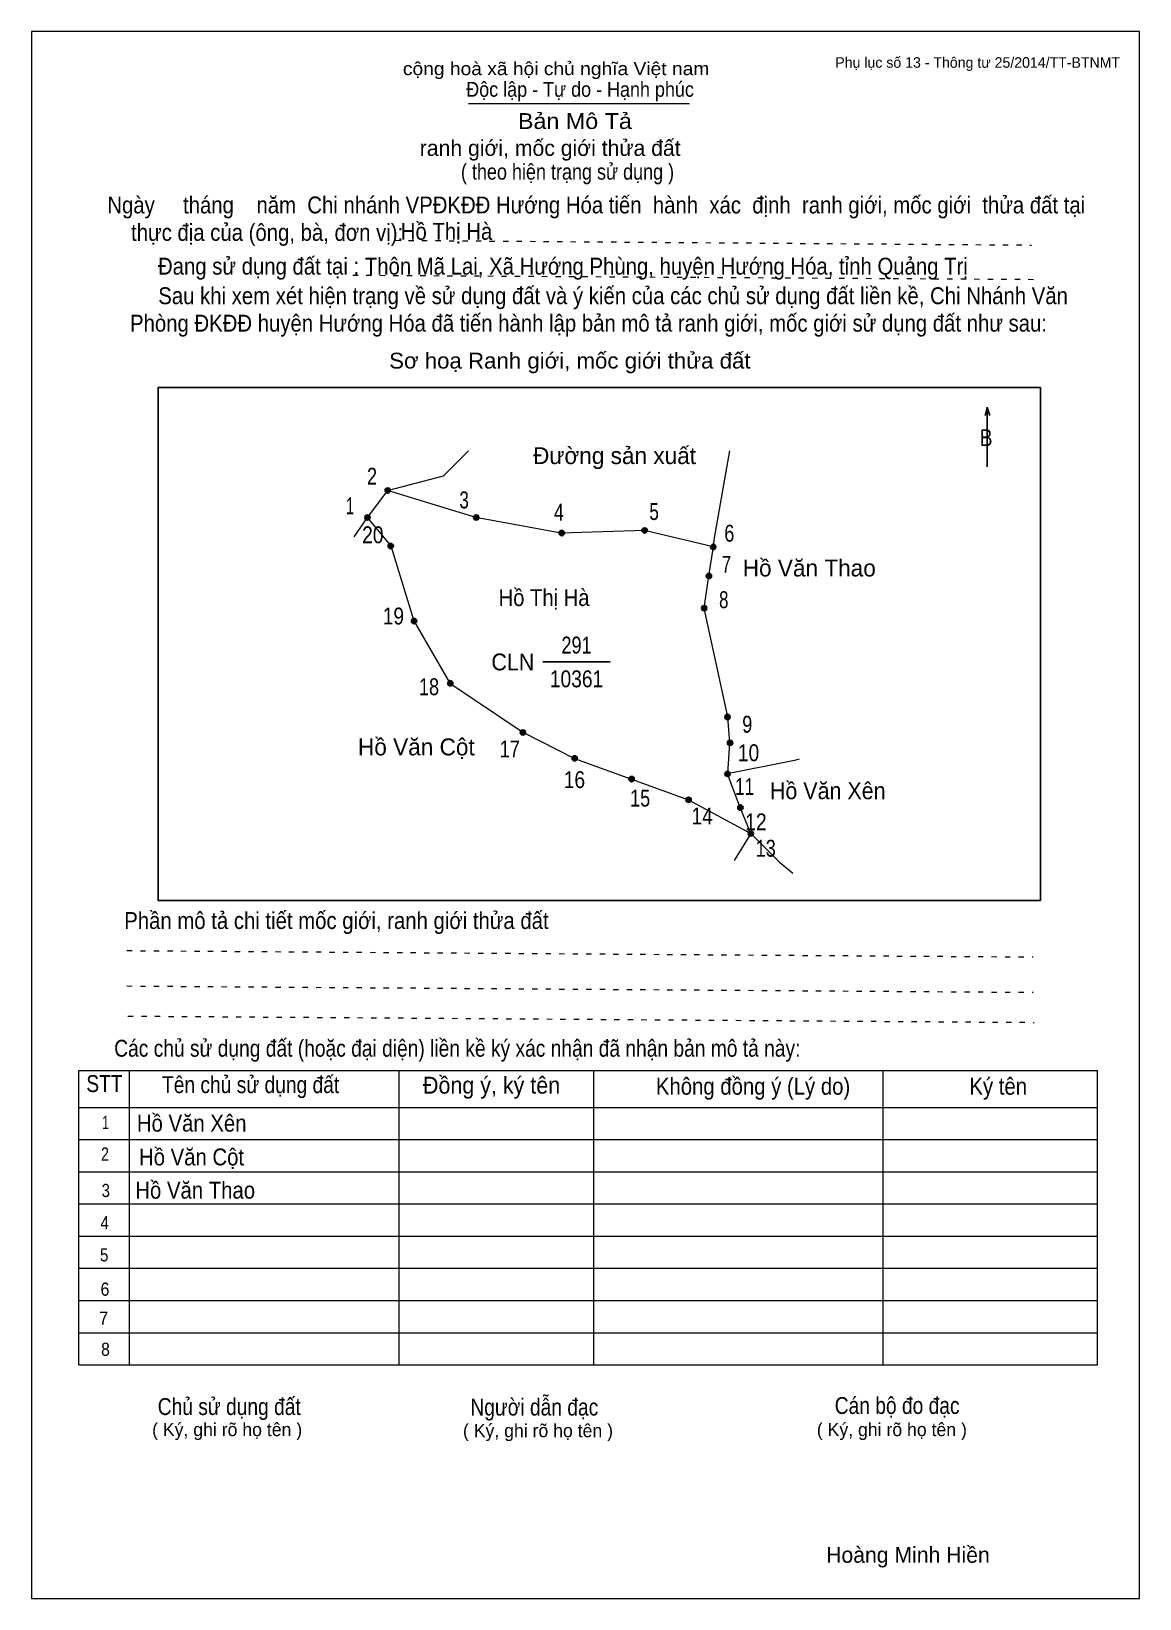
# Model space of a CAD drawing. Header units: centimetres. Extents: x 0 to 21, y 0 to 29.7.
import ezdxf
from ezdxf.enums import TextEntityAlignment as Align

# ---------------------------------------------------------------- set-up
doc = ezdxf.new("R2010")
doc.units = ezdxf.units.CM
doc.header["$LTSCALE"] = 0.13
doc.linetypes.add('DOTTED', pattern=[1.5, 0.3, -1.2])
for name, color, linetype, lineweight in [('1', 7, 'Continuous', 13), ('32', 7, 'Continuous', 25), ('33', 7, 'Continuous', 25), ('6', 7, 'Continuous', 13), ('62', 7, 'Continuous', 13)]:
    doc.layers.add(name, color=color, linetype=linetype, lineweight=lineweight)
for name, color, linetype in [('2', 7, 'Continuous'), ('34', 7, 'Continuous'), ('63', 7, 'Continuous')]:
    doc.layers.add(name, color=color, linetype=linetype)

msp = doc.modelspace()

# ---------------------------------------------------------------- hatches: boundary and pattern name
at = {"layer": '32'}
for points in [[(6.802, 21, 1), (6.702, 21, 1)], [(6.4182, 20.4876, 1), (6.3182, 20.4876, 1)], [(8.4795, 20.4876, 1), (8.3795, 20.4876, 1)], [(10.0991, 20.1931, 1), (9.9991, 20.1931, 1)], [(11.6696, 20.2422, 1), (11.5696, 20.2422, 1)], [(6.8599, 19.9477, 1), (6.7599, 19.9477, 1)], [(12.9702, 19.9301, 1), (12.8702, 19.9301, 1)], [(12.8887, 19.3799, 1), (12.7887, 19.3799, 1)], [(12.7984, 18.7699, 1), (12.6984, 18.7699, 1)], [(7.3016, 18.5245, 1), (7.2016, 18.5245, 1)], [(7.9887, 17.3466, 1), (7.8887, 17.3466, 1)], [(13.2401, 16.7085, 1), (13.1401, 16.7085, 1)], [(9.3629, 16.4141, 1), (9.2629, 16.4141, 1)], [(13.2892, 16.2178, 1), (13.1892, 16.2178, 1)], [(10.3445, 15.9233, 1), (10.2445, 15.9233, 1)], [(11.4242, 15.5307, 1), (11.3242, 15.5307, 1)], [(13.2401, 15.6288, 1), (13.1401, 15.6288, 1)], [(12.5039, 15.138, 1), (12.4039, 15.138, 1)], [(13.4855, 14.9908, 1), (13.3855, 14.9908, 1)], [(13.6818, 14.5, 1), (13.5818, 14.5, 1)]]:
    msp.add_hatch(color=256, dxfattribs=at).paths.add_polyline_path(points)

# ---------------------------------------------------------------- linework, layer by layer
at = {"layer": '1'}
msp.add_lwpolyline([(21, 0), (21, 29.7), (0, 29.7), (0, 0)], close=True, dxfattribs=at)
at = {"layer": '32'}
for centre in [(6.752, 21), (6.3682, 20.4876), (8.4295, 20.4876), (10.0491, 20.1931), (11.6196, 20.2422), (6.8099, 19.9477), (12.9202, 19.9301), (12.8387, 19.3799), (12.7484, 18.7699), (7.2516, 18.5245), (7.9387, 17.3466), (13.1901, 16.7085), (9.3129, 16.4141), (13.2392, 16.2178), (10.2945, 15.9233), (11.3742, 15.5307), (13.1901, 15.6288), (12.4539, 15.138), (13.4355, 14.9908), (13.6318, 14.5)]:
    msp.add_circle(centre, 0.05, dxfattribs=at)
at = {"layer": '33'}
msp.add_line((9.69, 17.75), (10.97, 17.75), dxfattribs=at)
at = {"layer": '6'}
msp.add_line((13.63, 14.5), (13.32, 13.99), dxfattribs=at)
for points in [[(6.75, 21), (7.81, 21.28), (8.28, 21.75)], [(13.23, 21.75), (12.94, 20.1), (12.92, 19.93)], [(6.75, 21), (6.36, 20.49), (6.11, 20.12)], [(12.92, 19.93), (11.62, 20.24), (10.04, 20.19), (8.42, 20.49), (6.75, 21)], [(6.36, 20.49), (6.81, 19.95), (7.25, 18.53), (7.93, 17.35), (9.31, 16.42), (10.29, 15.92), (11.37, 15.53), (12.45, 15.14), (13.63, 14.5)], [(12.92, 19.93), (12.83, 19.38), (12.74, 18.77), (13.19, 16.71), (13.23, 16.22), (13.19, 15.63)], [(14.55, 15.91), (14.46, 15.88), (13.19, 15.63)], [(13.63, 14.5), (13.43, 14.99), (13.19, 15.63)], [(13.63, 14.5), (14.17, 13.96), (14.43, 13.75)]]:
    msp.add_lwpolyline(points, dxfattribs=at)
at = {"layer": '62'}
for p, q in [((8.28, 28.33), (12.47, 28.33)), ((0.9, 10.01), (20.2, 10.01)), ((0.9, 4.43), (0.9, 10.01)), ((1.86, 4.43), (1.86, 10.01)), ((6.97, 4.43), (6.97, 9.99)), ((10.66, 4.43), (10.66, 9.99)), ((16.14, 4.43), (16.14, 10.01)), ((20.2, 4.43), (20.2, 10.01)), ((0.9, 9.31), (20.2, 9.31)), ((0.9, 8.7), (20.2, 8.7)), ((0.9, 8.09), (20.2, 8.09)), ((0.9, 7.48), (20.2, 7.48)), ((0.9, 6.87), (20.2, 6.87)), ((0.9, 6.26), (20.2, 6.26)), ((0.9, 5.65), (20.2, 5.65)), ((0.9, 5.04), (20.2, 5.04)), ((0.9, 4.43), (20.2, 4.43))]:
    msp.add_line(p, q, dxfattribs=at)
at = {"layer": '62', "linetype": 'DOTTED'}
for p, q in [((6.89, 25.74), (18.95, 25.65)), ((6.09, 25.08), (19.04, 25)), ((1.81, 12.28), (18.98, 12.16)), ((1.81, 11.61), (18.98, 11.49)), ((1.83, 11.04), (19, 10.92))]:
    msp.add_line(p, q, dxfattribs=at)
at = {"layer": '62', "lineweight": 25}
for p, q in [((18.11, 22.58), (18.11, 21.45)), ((18.11, 22.57), (18.07, 22.42)), ((18.11, 22.57), (18.16, 22.42))]:
    msp.add_line(p, q, dxfattribs=at)
msp.add_lwpolyline([(2.4, 13.23), (19.12, 13.23), (19.12, 22.95), (2.4, 22.95)], close=True, dxfattribs=at)

# ---------------------------------------------------------------- texts
at = {"layer": '2', "width": 0.9}
msp.add_text('Hồ Thị Hà', height=0.3179, dxfattribs=at).set_placement((9.715, 18.81), align=Align.CENTER)
at = {"layer": '32'}
for s, width, p in [('2', 0.8, (6.455, 21.11)), ('1', 0.65, (6.04, 20.55)), ('3', 0.75, (8.2, 20.66)), ('4', 0.8, (9.995, 20.43)), ('5', 0.75, (11.8, 20.44)), ('20', 0.85, (6.47, 20)), ('6', 0.8, (13.225, 20.03)), ('7', 0.75, (13.17, 19.44)), ('8', 0.75, (13.12, 18.77)), ('19', 0.85, (6.86, 18.46)), ('18', 0.8, (7.535, 17.12)), ('9', 0.8, (13.565, 16.41)), ('17', 0.8, (9.065, 15.94)), ('10', 0.85, (13.59, 15.87)), ('16', 0.85, (10.29, 15.36)), ('11', 0.75, (13.515, 15.23)), ('15', 0.8, (11.535, 15.01)), ('14', 0.85, (12.71, 14.67)), ('12', 0.85, (13.73, 14.56)), ('13', 0.8, (13.915, 14.06))]:
    msp.add_text(s, height=0.32, dxfattribs=dict(at, width=width)).set_placement(p, align=Align.CENTER)
at = {"layer": '33'}
for s, p in [('Đường sản xuất', (11.05, 21.5)), ('Hồ Văn Thao', (14.74, 19.37)), ('Hồ Văn Cột', (7.295, 15.98))]:
    msp.add_text(s, height=0.32, dxfattribs=at).set_placement(p, align=Align.CENTER)
for s, width, p in [('291', 0.8, (10.33, 17.91)), ('10361', 0.85, (10.33, 17.27)), ('Hồ Văn Xên', 0.95, (15.09, 15.15))]:
    msp.add_text(s, height=0.32, dxfattribs=dict(at, width=width)).set_placement(p, align=Align.CENTER)
at = {"layer": '33', "width": 0.95}
msp.add_text('CLN', height=0.32, dxfattribs=at).set_placement((9.53, 17.59), align=Align.RIGHT)
at = {"layer": '34', "width": 0.9}
for s, p in [('Hồ Thị Hà', (7, 25.75)), ('Hồ Văn Xên', (2, 8.85)), ('Hồ Văn Cột', (2.04, 8.21)), ('Hồ Văn Thao', (1.97, 7.58))]:
    msp.add_text(s, height=0.32, dxfattribs=at).set_placement(p)
at = {"layer": '62'}
for s, height, width, p in [('cộng hoà xã hội chủ nghĩa Việt nam', 0.2474, 1.1, (7.04, 28.87)), ('Độc lập - Tự do - Hạnh phúc', 0.2828, 0.9, (8.24, 28.46)), ('Bản Mô Tả', 0.3, 1.1, (9.22, 27.85)), ('( theo hiện trạng sử dụng )', 0.3, 0.85, (8.14, 26.89)), ('Ngày     tháng    năm  Chi nhánh VPĐKĐĐ Hướng Hóa tiến  hành  xác  định  ranh giới, mốc giới  thửa đất tại ', 0.32, 0.9, (1.44, 26.25)), ('thực địa của (ông, bà, đơn vị): ', 0.32, 0.9, (1.89, 25.73)), ('Đang sử dụng đất tại : Thôn Mã Lai, Xã Hướng Phùng, huyện Hướng Hóa, tỉnh Quảng Trị', 0.32, 0.9, (2.4, 25.09)), ('     Sau khi xem xét hiện trạng về sử dụng đất và ý kiến của các chủ sử dụng đất liền kề, Chi Nhánh Văn ', 0.32, 0.9, (1.87, 24.53)), ('Phòng ĐKĐĐ huyện Hướng Hóa đã tiến hành lập bản mô tả ranh giới, mốc giới sử dụng đất như sau:', 0.32, 0.9, (1.87, 24.01)), ('Sơ hoạ Ranh giới, mốc giới thửa đất', 0.3, 1.05, (6.78, 23.31)), ('B', 0.32, 0.85, (17.97, 21.84)), ('Phần mô tả chi tiết mốc giới, ranh giới thửa đất ', 0.32, 0.9, (1.76, 12.69)), ('Các chủ sử dụng đất (hoặc đại diện) liền kề ký xác nhận đã nhận bản mô tả này:', 0.32, 0.85, (1.57, 10.27))]:
    msp.add_text(s, height=height, dxfattribs=dict(at, width=width)).set_placement(p)
msp.add_text('ranh giới, mốc giới thửa đất', height=0.3, dxfattribs=at).set_placement((7.36, 27.34))
for s, height, width, p in [('STT', 0.32, 0.85, (1.385, 9.6)), ('Tên chủ sử dụng đất', 0.32, 0.85, (4.155, 9.58)), ('Đồng ý, ký tên', 0.32, 0.95, (8.72, 9.57)), ('Không đồng ý (Lý do)', 0.32, 0.9, (13.675, 9.55)), ('Ký tên', 0.32, 0.9, (18.32, 9.55)), ('1', 0.25, 0.7, (1.405, 8.9)), ('2', 0.25, 0.8, (1.395, 8.3)), ('3', 0.25, 0.85, (1.41, 7.61)), ('4', 0.25, 0.85, (1.39, 7)), ('5', 0.25, 0.85, (1.38, 6.39)), ('6', 0.25, 0.9, (1.395, 5.74)), ('7', 0.25, 0.95, (1.37, 5.19)), ('8', 0.25, 0.9, (1.405, 4.6)), ('Người dẫn đạc', 0.32, 0.85, (9.53, 3.47)), ('Chủ sử dụng đất', 0.32, 0.85, (3.75, 3.48)), ('Cán bộ đo đạc', 0.32, 0.85, (16.405, 3.5))]:
    msp.add_text(s, height=height, dxfattribs=dict(at, width=width)).set_placement(p, align=Align.CENTER)
for p in [(3.71, 3.08), (9.6, 3.06), (16.305, 3.08)]:
    msp.add_text('( Ký, ghi rõ họ tên )', height=0.25, dxfattribs=at).set_placement(p, align=Align.CENTER)
at = {"layer": '63'}
msp.add_text('Phụ lục số 13 - Thông tư 25/2014/TT-BTNMT', height=0.2, dxfattribs=at).set_placement((20.63, 29.01), align=Align.RIGHT)
msp.add_text('Hoàng Minh Hiền', height=0.3, dxfattribs=at).set_placement((16.61, 0.68), align=Align.CENTER)

doc.saveas('drawing.dxf')
